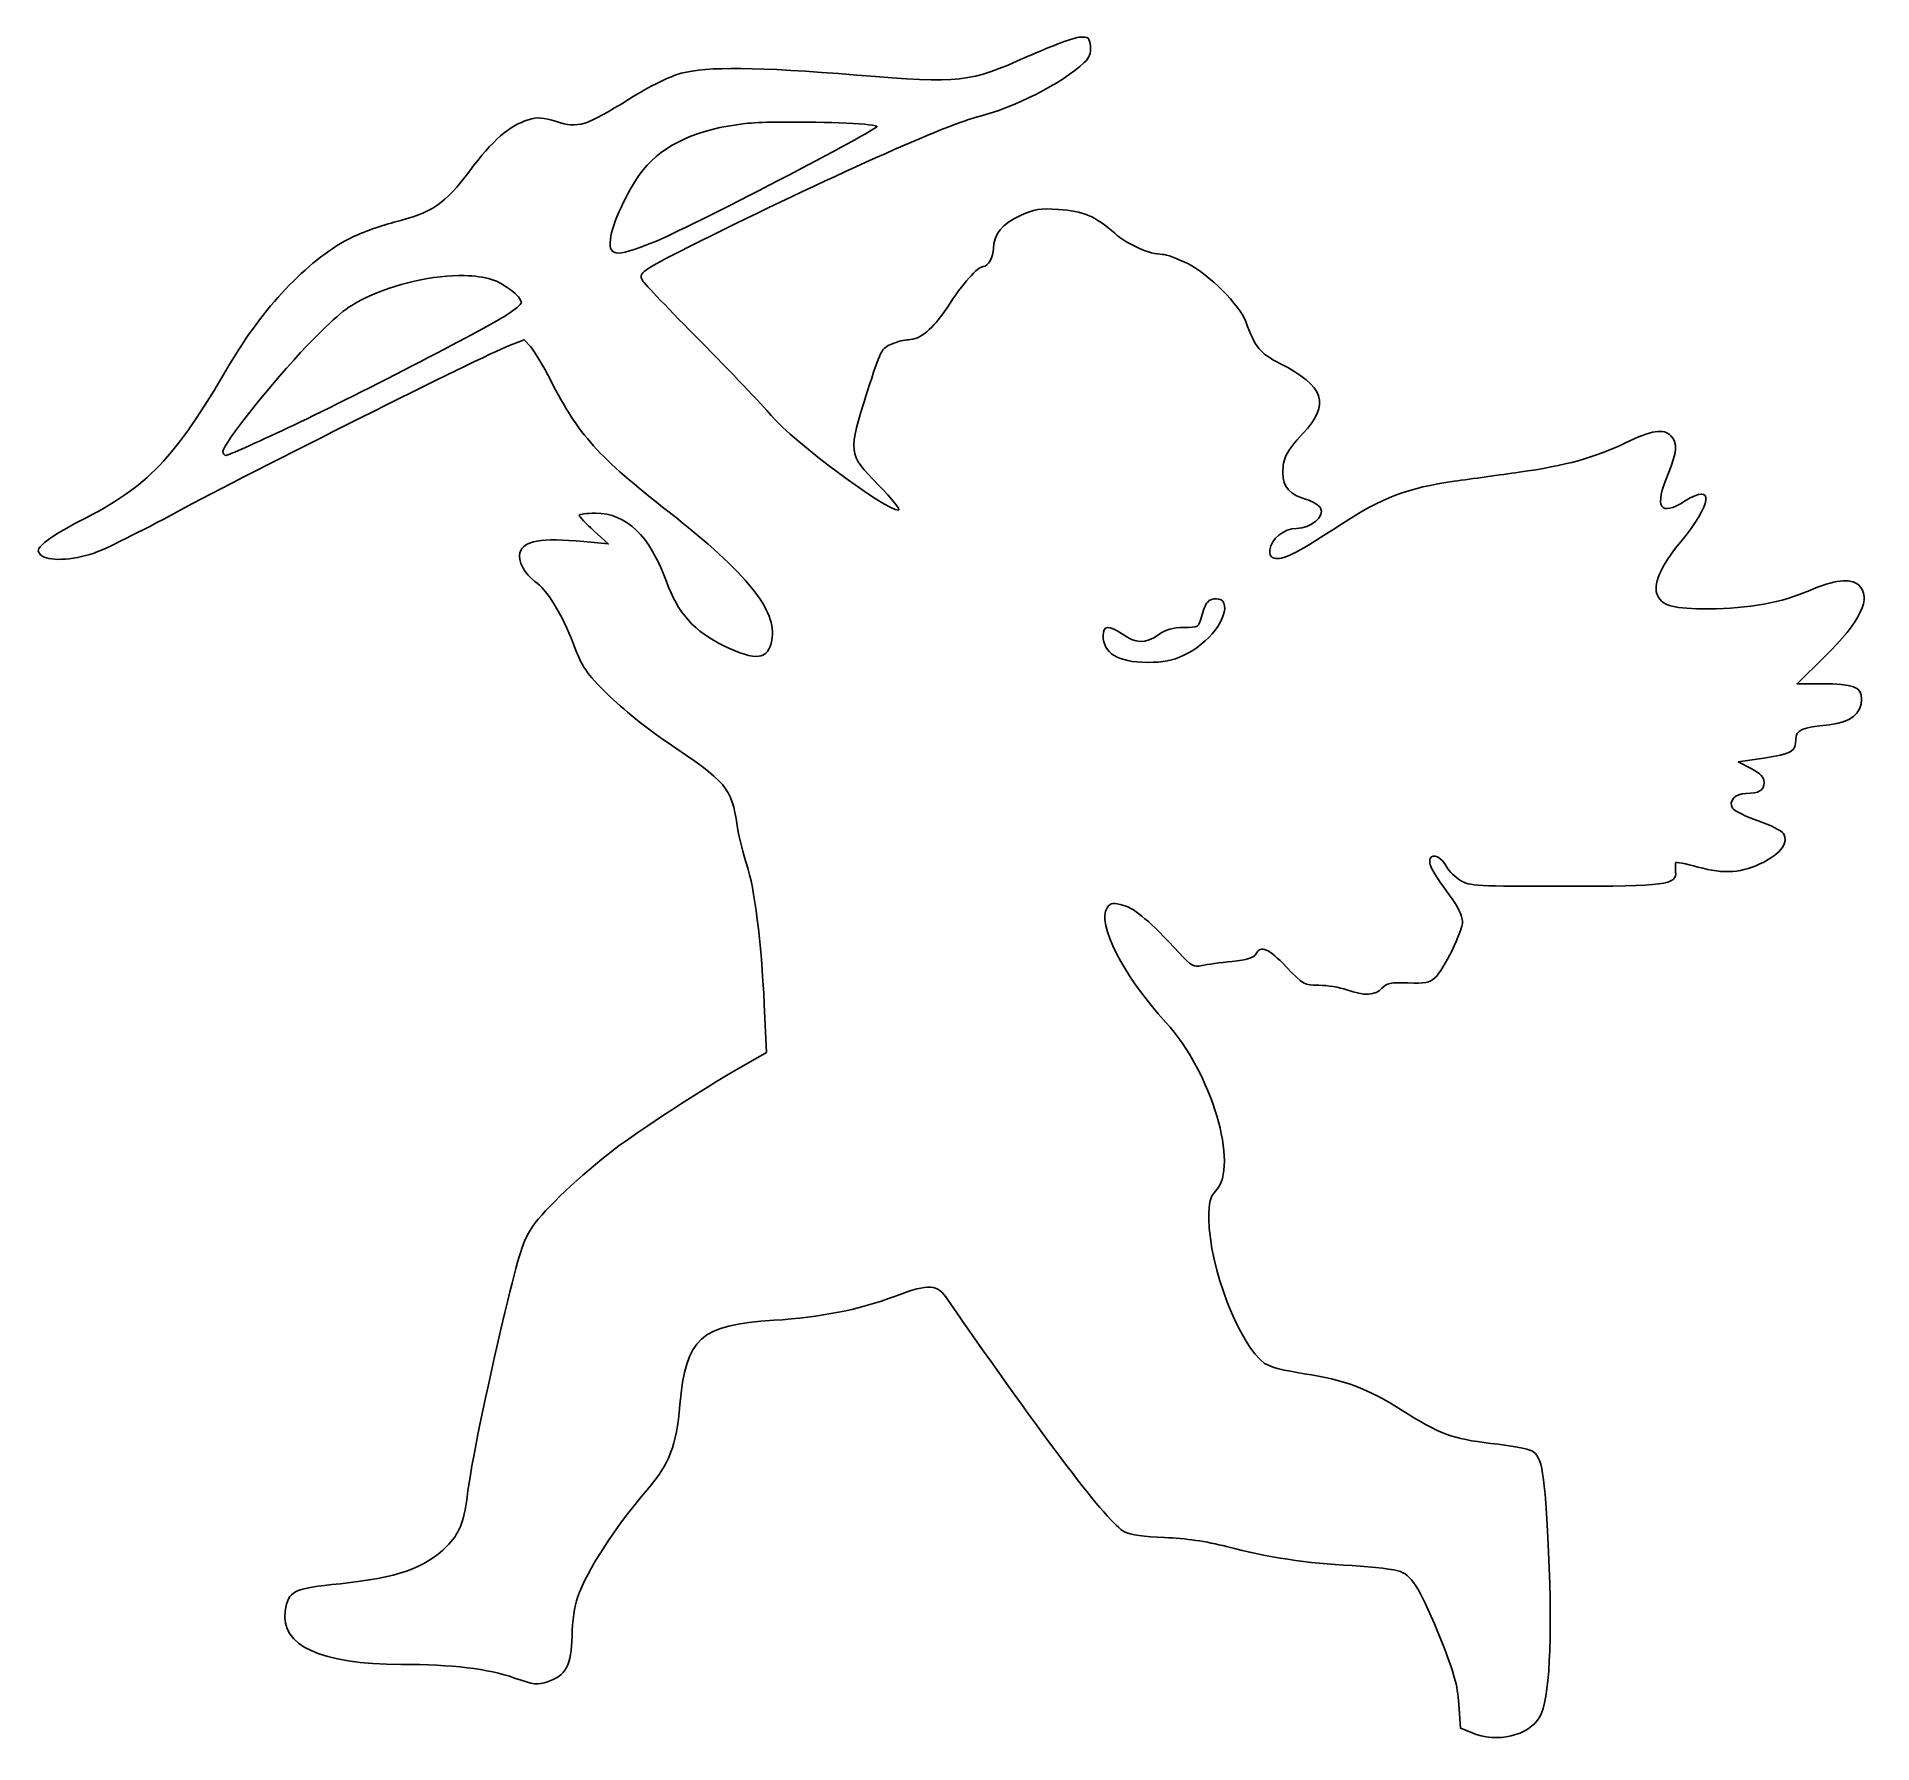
# Model space of a CAD drawing. Extents: x 0.5 to 50.7, y 2.3 to 49.1.
import ezdxf

# ---------------------------------------------------------------- set-up
doc = ezdxf.new("R2010")
doc.units = 0
doc.layers.get('0').update_dxf_attribs({"linetype": 'CONTINUOUS'})

msp = doc.modelspace()

# ---------------------------------------------------------------- linework, layer by layer
at = {"color": 1}
for points in [[(29.05125, 49.062197), (29.05125, 49.062197)], [(20.735065, 46.73276), (20.735065, 46.73276)], [(12.194535, 42.529192), (12.194535, 42.529192)], [(13.39839, 40.601592), (13.834952, 40.770265), (14.002522, 40.590568)], [(15.735542, 35.543092), (16.131866, 35.182045), (15.464345, 35.243781)], [(32.787387, 33.680535), (32.787387, 33.680535)], [(49.355815, 31.349444), (48.686641, 31.349444), (49.431883, 32.079254)], [(47.429318, 29.028277), (47.074887, 29.212935), (47.773277, 29.31546)], [(20.40599, 22.569136), (20.468828, 21.253938), (19.718073, 20.82454)], [(39.421813, 3.405586), (39.466464, 2.74964), (39.767978, 2.624514)]]:
    msp.add_lwpolyline(points, dxfattribs=at)
for points in [[(29.05125, 49.062197), (28.909024, 49.05618), (28.270587, 48.818918), (27.632973, 48.535234)], [(29.335126, 48.809187), (29.31219, 49.0455), (29.283231, 49.072018), (29.05125, 49.062197)], [(29.16866, 48.363807), (29.306751, 48.494693), (29.35347, 48.620093), (29.335126, 48.809187)], [(22.941029, 48.022052), (20.198101, 48.243577), (18.830562, 48.258033), (18.133329, 48.072215)], [(27.632973, 48.535234), (26.007319, 47.811952), (25.810573, 47.790297), (22.941029, 48.022052)], [(26.184931, 46.858436), (27.237355, 47.120372), (28.561634, 47.788457), (29.16866, 48.363807)], [(18.133329, 48.072215), (17.829373, 47.991208), (17.272858, 47.71504), (16.715603, 47.369414)], [(16.715603, 47.369414), (15.509081, 46.621087), (15.312495, 46.560009), (14.720755, 46.746541)], [(13.944644, 46.79615), (13.431853, 46.642514), (12.96465, 46.236215), (12.340056, 45.401577)], [(14.720755, 46.746541), (14.344535, 46.86513), (14.204459, 46.873992), (13.944644, 46.79615)], [(18.341688, 43.314673), (21.648199, 44.979928), (25.340253, 46.648206), (26.184931, 46.858436)], [(20.735065, 46.73276), (21.807422, 46.748279), (23.341341, 46.698032), (23.489488, 46.620314)], [(17.085469, 45.423074), (17.672263, 46.134954), (18.577631, 46.545652), (19.885091, 46.693624)], [(23.489488, 46.620314), (23.598192, 46.563282), (18.274447, 43.798439), (17.351706, 43.432634)], [(19.885091, 46.693624), (20.071566, 46.714729), (20.377613, 46.727587), (20.735065, 46.73276)], [(12.340056, 45.401577), (11.651345, 44.481253), (11.322718, 44.25788), (10.263077, 43.988259)], [(16.20628, 43.613984), (16.273609, 44.035045), (16.750448, 45.016637), (17.085469, 45.423074)], [(28.464205, 44.34269), (27.953608, 44.375815), (27.80271, 44.351036), (27.406424, 44.169609)], [(30.002647, 43.687297), (29.469537, 44.155123), (29.130777, 44.299448), (28.464205, 44.34269)], [(10.263077, 43.988259), (9.859235, 43.885502), (9.299348, 43.679081), (9.018984, 43.529648)], [(27.406424, 44.169609), (26.93372, 43.953198), (26.682678, 43.642652), (26.682678, 43.274987)], [(9.018984, 43.529648), (7.876151, 42.920525), (6.676344, 41.650753), (5.745317, 40.06526)], [(17.351706, 43.432634), (16.293502, 43.013127), (16.114677, 43.041135), (16.20628, 43.613984)], [(17.068381, 42.401312), (16.957596, 42.599277), (17.043512, 42.660872), (18.341688, 43.314673)], [(26.682678, 43.274987), (26.682678, 43.039707), (26.53505, 42.775586), (26.403763, 42.775586)], [(31.312886, 43.109622), (30.961903, 43.109622), (30.357118, 43.376234), (30.002647, 43.687297)], [(26.403763, 42.775586), (26.250364, 42.775586), (25.847986, 42.319812), (25.409922, 41.650005)], [(32.000252, 42.856062), (31.721275, 42.995469), (31.41207, 43.109622), (31.312886, 43.109622)], [(33.593814, 41.267461), (33.428765, 41.718941), (32.577603, 42.567558), (32.000252, 42.856062)], [(9.448381, 41.900808), (10.29178, 42.314354), (11.356981, 42.54621), (12.194535, 42.529192)], [(12.194535, 42.529192), (12.47372, 42.52352), (12.72773, 42.490198), (12.939779, 42.426667)], [(12.939779, 42.426667), (13.268853, 42.328072), (13.754475, 41.949356), (13.754475, 41.791667)], [(18.648715, 40.741049), (17.826069, 41.571412), (17.114839, 42.318296), (17.068381, 42.401312)], [(7.8923, 40.611515), (8.687933, 41.436761), (8.956511, 41.659626), (9.448381, 41.900808)], [(13.754475, 41.791667), (13.754475, 41.746045), (13.576599, 41.594625), (13.358702, 41.454874)], [(13.358702, 41.454874), (12.712567, 41.040467), (9.082559, 39.16617), (7.358173, 38.356492)], [(25.409922, 41.650005), (25.024633, 41.060895), (24.678071, 40.774123), (24.35214, 40.774123)], [(34.522613, 40.125895), (33.969971, 40.408369), (33.85761, 40.54587), (33.593814, 41.267461)], [(20.593954, 38.700453), (20.34672, 38.992276), (19.471361, 39.910687), (18.648715, 40.741049)], [(24.35214, 40.774123), (24.25453, 40.774123), (24.046679, 40.720433), (23.890221, 40.655062)], [(4.329796, 36.060131), (6.306867, 37.128275), (12.708335, 40.334226), (13.39839, 40.601592)], [(5.581055, 37.710468), (5.581055, 37.916936), (6.944549, 39.628495), (7.8923, 40.611515)], [(14.002522, 40.590568), (14.094723, 40.491602), (14.34448, 40.070156), (14.557595, 39.654053)], [(23.890221, 40.655062), (23.617222, 40.540993), (23.590779, 40.488091), (23.226007, 39.343719)], [(5.745317, 40.06526), (4.226092, 37.478089), (3.551972, 36.77272), (1.688372, 35.818145)], [(35.15651, 38.202153), (35.908234, 39.013745), (35.748124, 39.499494), (34.522613, 40.125895)], [(14.557595, 39.654053), (15.320683, 38.164154), (15.844818, 37.581413), (17.802049, 36.047451)], [(23.226007, 39.343719), (22.691078, 37.665527), (22.692043, 37.658587), (23.528073, 36.802065)], [(7.358173, 38.356492), (6.477719, 37.943078), (5.717718, 37.604635), (5.669249, 37.604635)], [(24.080391, 36.103125), (23.716106, 36.103125), (21.217021, 37.965004), (20.593954, 38.700453)], [(34.605846, 37.122873), (34.605846, 37.526485), (34.698751, 37.707934), (35.15651, 38.202153)], [(45.23438, 38.140967), (45.027435, 38.347912), (44.707215, 38.297183), (43.972647, 37.940877)], [(5.669249, 37.604635), (5.62078, 37.604635), (5.581055, 37.652246), (5.581055, 37.710468)], [(43.972647, 37.940877), (43.158929, 37.546181), (42.336105, 37.319565), (41.079869, 37.14437)], [(45.156659, 37.104131), (45.397632, 37.676661), (45.418798, 37.956549), (45.23438, 38.140967)], [(23.528073, 36.802065), (23.911703, 36.409034), (24.153063, 36.103125), (24.080391, 36.103125)], [(35.25187, 36.39527), (34.800921, 36.522818), (34.605846, 36.742392), (34.605846, 37.122873)], [(39.301098, 36.896325), (38.039997, 36.720258), (37.300425, 36.43937), (36.211535, 35.723339)], [(41.079869, 37.14437), (40.56969, 37.073219), (39.769217, 36.961682), (39.301098, 36.896325)], [(45.620229, 36.356685), (44.928528, 35.912823), (44.76564, 36.175106), (45.156659, 37.104131)], [(45.495103, 35.23), (46.364279, 36.275458), (46.431175, 36.877066), (45.620229, 36.356685)], [(35.639375, 36.160453), (35.588555, 36.243429), (35.414342, 36.349316), (35.25187, 36.39527)], [(1.688372, 35.818145), (1.26786, 35.602751), (0.822019, 35.331814), (0.697287, 35.216219)], [(2.054931, 34.928485), (2.319775, 35.018068), (3.343527, 35.527287), (4.329796, 36.060131)], [(15.781845, 36.019892), (15.538525, 36.019892), (15.339219, 35.993936), (15.339219, 35.962014)], [(15.339219, 35.962014), (15.339219, 35.930089), (15.517646, 35.741643), (15.735542, 35.543092)], [(17.72543, 34.151824), (17.26323, 35.413986), (16.632893, 36.019892), (15.781845, 36.019892)], [(17.802049, 36.047451), (19.941186, 34.370924), (20.760178, 33.352472), (20.6149, 32.548339)], [(36.211535, 35.723339), (35.060918, 34.966712), (34.647547, 34.751247), (34.411818, 34.78517)], [(34.981224, 35.603174), (35.367654, 35.603174), (35.77141, 35.94488), (35.639375, 36.160453)], [(0.697287, 35.216219), (0.492186, 35.026134), (0.483039, 34.993904), (0.600273, 34.876672)], [(15.464345, 35.243781), (14.28435, 35.353667), (13.820008, 35.273315), (13.714236, 34.940062)], [(34.251965, 35.019437), (34.282213, 35.316433), (34.640241, 35.603174), (34.981224, 35.603174)], [(44.87168, 33.754949), (44.719186, 34.039883), (44.940144, 34.562485), (45.495103, 35.23)], [(0.600273, 34.876672), (0.777504, 34.699442), (1.447659, 34.723078), (2.054931, 34.928485)], [(13.714236, 34.940062), (13.647133, 34.728638), (13.855673, 34.330961), (14.126545, 34.153477)], [(34.411818, 34.78517), (34.273922, 34.805013), (34.235822, 34.861011), (34.251965, 35.019437)], [(50.371155, 34.058668), (50.161407, 34.248488), (49.68255, 34.194208), (49.034457, 33.907634)], [(14.126545, 34.153477), (14.443516, 33.945793), (14.880023, 33.234536), (15.182122, 32.433686)], [(19.297496, 32.390689), (18.491032, 32.778581), (18.045455, 33.277911), (17.72543, 34.151824)], [(32.538238, 33.580214), (32.597604, 33.65209), (32.696367, 33.684766), (32.787387, 33.680535)], [(32.787387, 33.680535), (32.878409, 33.676302), (32.962173, 33.635267), (32.991338, 33.559267)], [(46.282791, 33.403825), (45.296551, 33.40313), (45.023755, 33.47079), (44.87168, 33.754949)], [(49.034457, 33.907634), (48.28496, 33.576217), (47.346235, 33.404671), (46.282791, 33.403825)], [(49.431883, 32.079254), (50.433724, 33.06036), (50.746372, 33.719101), (50.371155, 34.058668)], [(31.890008, 32.892297), (32.290554, 32.892424), (32.303954, 32.900445), (32.377284, 33.184439)], [(32.991338, 33.559267), (33.1357, 33.18307), (32.568518, 32.443733), (31.894969, 32.129414)], [(32.377284, 33.184439), (32.41874, 33.344993), (32.490884, 33.522874), (32.538238, 33.580214)], [(29.685147, 32.673465), (29.685147, 32.947988), (29.842107, 32.963442), (30.188958, 32.723074)], [(30.894514, 31.93704), (30.087477, 31.940528), (29.685147, 32.185751), (29.685147, 32.673465)], [(30.188958, 32.723074), (30.591297, 32.444249), (30.839867, 32.436855), (31.200437, 32.693858)], [(31.200437, 32.693858), (31.402508, 32.837884), (31.590451, 32.892215), (31.890008, 32.892297)], [(15.182122, 32.433686), (15.423176, 31.794667), (15.515998, 31.65821), (16.124149, 31.053441)], [(20.6149, 32.548339), (20.516378, 32.003009), (20.186105, 31.963286), (19.297496, 32.390689)], [(31.894969, 32.129414), (31.580161, 31.982503), (31.335246, 31.935064), (30.894514, 31.93704)], [(50.452734, 30.930519), (50.452734, 31.265232), (50.232728, 31.349444), (49.355815, 31.349444)], [(16.124149, 31.053441), (16.495233, 30.684422), (17.212008, 30.105798), (17.71661, 29.767456)], [(49.567482, 30.228272), (50.151817, 30.289418), (50.452734, 30.528327), (50.452734, 30.930519)], [(48.655772, 29.825334), (48.660067, 30.086353), (48.800416, 30.148002), (49.567482, 30.228272)], [(17.71661, 29.767456), (19.397309, 28.640532), (19.502924, 28.515753), (19.664605, 27.469992)], [(47.773277, 29.31546), (48.542154, 29.428183), (48.650268, 29.490966), (48.655772, 29.825334)], [(47.78375, 28.645733), (47.78375, 28.793973), (47.69485, 28.88992), (47.429318, 29.028277)], [(46.920548, 27.943485), (46.800524, 28.137454), (46.990773, 28.346425), (47.287104, 28.346425)], [(47.287104, 28.346425), (47.646271, 28.346425), (47.78375, 28.429565), (47.78375, 28.645733)], [(47.617284, 27.596219), (47.2814, 27.7109), (46.967843, 27.867054), (46.920548, 27.943485)], [(19.664605, 27.469992), (19.714342, 27.148293), (19.832168, 26.660839), (19.926432, 26.386855)], [(48.31402, 27.247852), (48.266545, 27.324566), (47.953168, 27.481535), (47.617284, 27.596219)], [(47.780442, 26.468434), (48.247856, 26.705289), (48.459006, 27.013549), (48.31402, 27.247852)], [(38.643498, 26.563794), (38.705813, 26.726187), (38.953347, 26.595795), (39.098801, 26.324015)], [(19.926432, 26.386855), (20.138748, 25.769747), (20.323703, 24.297298), (20.40599, 22.569136)], [(39.161641, 25.571605), (38.692032, 26.209526), (38.585772, 26.413361), (38.643498, 26.563794)], [(39.098801, 26.324015), (39.157921, 26.213548), (39.325381, 26.05101), (39.470872, 25.962968)], [(42.320656, 25.804218), (45.109068, 25.805796), (45.390585, 25.842662), (45.36171, 26.199439)], [(45.36171, 26.199439), (45.353498, 26.302546), (45.351119, 26.412144), (45.356199, 26.443629)], [(45.356199, 26.443629), (45.361279, 26.475111), (45.637125, 26.424765), (45.969702, 26.331731)], [(45.969702, 26.331731), (46.700065, 26.127422), (47.179357, 26.16384), (47.780442, 26.468434)], [(39.470872, 25.962968), (39.716761, 25.814172), (39.91733, 25.802807), (42.320656, 25.804218)], [(31.404938, 22.074146), (30.23894, 23.344711), (29.494006, 24.80089), (29.797595, 25.216073)], [(29.797595, 25.216073), (29.90311, 25.36037), (29.94905, 25.366367), (30.250144, 25.276155)], [(30.250144, 25.276155), (30.577513, 25.178074), (30.964971, 24.846734), (31.766535, 23.980247)], [(39.527096, 24.845656), (39.527096, 24.985957), (39.384472, 25.26891), (39.161641, 25.571605)], [(38.769174, 23.293984), (39.0137, 23.515277), (39.527096, 24.566352), (39.527096, 24.845656)], [(33.866116, 23.948277), (34.005294, 24.196974), (34.210021, 24.110092), (34.70231, 23.592742)], [(31.766535, 23.980247), (32.097232, 23.62277), (32.166317, 23.584509), (32.392166, 23.632431)], [(32.392166, 23.632431), (32.531784, 23.662053), (32.902406, 23.712613), (33.215682, 23.744879)], [(33.215682, 23.744879), (33.626809, 23.787221), (33.807696, 23.843886), (33.866116, 23.948277)], [(34.70231, 23.592742), (35.158951, 23.112857), (35.195643, 23.09224), (35.590869, 23.09224)], [(37.318377, 23.010658), (37.44783, 23.153694), (37.55721, 23.176588), (38.031649, 23.157284)], [(38.031649, 23.157284), (38.487898, 23.138717), (38.625396, 23.163863), (38.769174, 23.293984)], [(35.590869, 23.09224), (35.81755, 23.09224), (36.162581, 23.035926), (36.357608, 22.967114)], [(36.357608, 22.967114), (36.841015, 22.796559), (37.136553, 22.809744), (37.318377, 23.010658)], [(32.772505, 17.464331), (33.413833, 18.146993), (32.651914, 20.715337), (31.404938, 22.074146)], [(19.718073, 20.82454), (18.756443, 20.274319), (16.950021, 19.099101), (16.30109, 18.601489)], [(16.30109, 18.601489), (15.385272, 17.899224), (14.377693, 16.947266), (14.068116, 16.492539)], [(32.582335, 16.693182), (32.580298, 17.171325), (32.609279, 17.290587), (32.772505, 17.464331)], [(34.105342, 12.738213), (33.404178, 13.251228), (32.587952, 15.371351), (32.582335, 16.693182)], [(14.068116, 16.492539), (13.801207, 16.100484), (13.705154, 15.804173), (13.303581, 14.126173)], [(20.667266, 13.917261), (21.957064, 13.999105), (22.989995, 14.203849), (23.99826, 14.577618)], [(23.99826, 14.577618), (24.955573, 14.932502), (25.125082, 14.921255), (25.429766, 14.480605)], [(13.303581, 14.126173), (12.772921, 11.908781), (12.376603, 9.977201), (12.266745, 9.074285)], [(25.429766, 14.480605), (28.090235, 10.632849), (29.827759, 8.349059), (30.268333, 8.121232)], [(18.096398, 11.597197), (18.258106, 13.439933), (18.645545, 13.788977), (20.667266, 13.917261)], [(35.189583, 12.453786), (34.650576, 12.535145), (34.233677, 12.644314), (34.105342, 12.738213)], [(37.84534, 11.465455), (36.910304, 12.055444), (36.284123, 12.288562), (35.189583, 12.453786)], [(17.209492, 9.285399), (17.812409, 9.996703), (17.998539, 10.482026), (18.096398, 11.597197)], [(40.304861, 10.546579), (39.23989, 10.670446), (38.910579, 10.793315), (37.84534, 11.465455)], [(41.426034, 10.341528), (41.327855, 10.394069), (40.823481, 10.48626), (40.304861, 10.546579)], [(41.880234, 7.57498), (41.777914, 9.762467), (41.707438, 10.190926), (41.426034, 10.341528)], [(12.266745, 9.074285), (12.1824, 8.381074), (12.052491, 8.067934), (11.70671, 7.722153)], [(15.29016, 6.323719), (15.582235, 7.114435), (16.272623, 8.180106), (17.209492, 9.285399)], [(30.268333, 8.121232), (30.416825, 8.044442), (30.828451, 7.986776), (31.367456, 7.967443)], [(11.70671, 7.722153), (11.115739, 7.131179), (10.338795, 6.859292), (8.798498, 6.703508)], [(31.367456, 7.967443), (31.938313, 7.946977), (32.510676, 7.863233), (33.064097, 7.719395)], [(33.064097, 7.719395), (34.213436, 7.420677), (35.24968, 7.263389), (36.503681, 7.196844)], [(41.641559, 3.060525), (41.907, 3.520228), (41.993414, 5.155424), (41.880234, 7.57498)], [(36.503681, 7.196844), (37.088476, 7.165805), (37.685195, 7.092442), (37.829905, 7.033686)], [(8.798498, 6.703508), (7.492697, 6.57144), (7.372888, 6.511521), (7.290373, 5.952202)], [(37.829905, 7.033686), (38.163997, 6.89803), (38.400028, 6.496267), (38.94777, 5.13089)], [(15.141884, 5.270347), (15.14836, 5.670236), (15.209731, 6.105985), (15.29016, 6.323719)], [(7.290373, 5.952202), (7.150949, 5.00709), (8.257561, 4.498032), (10.459861, 4.493686)], [(14.472708, 4.014128), (14.974349, 4.182118), (15.128958, 4.47259), (15.141884, 5.270347)], [(38.94777, 5.13089), (39.294966, 4.26543), (39.385446, 3.936142), (39.421813, 3.405586)], [(10.459861, 4.493686), (11.879912, 4.490895), (12.830977, 4.376199), (13.565959, 4.119408)], [(13.565959, 4.119408), (14.096495, 3.93405), (14.198563, 3.922318), (14.472708, 4.014128)], [(39.767978, 2.624514), (40.472673, 2.331787), (41.33697, 2.533023), (41.641559, 3.060525)]]:
    msp.add_open_spline(points, degree=3, dxfattribs=at)

doc.saveas('drawing.dxf')
